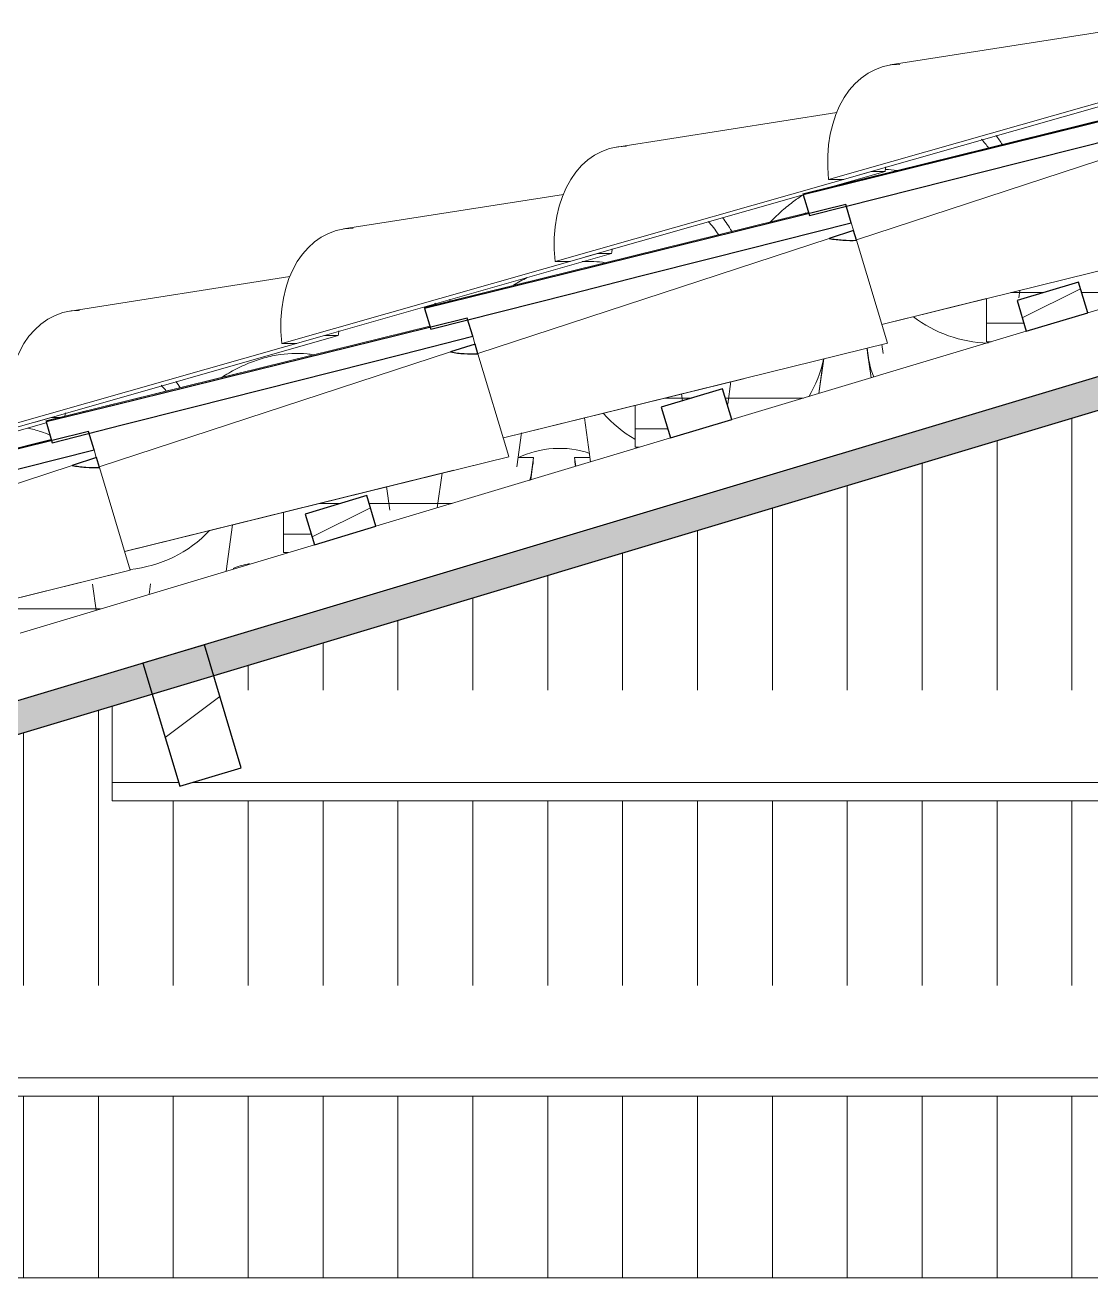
# Model space of a CAD drawing. Header units: millimetres. Extents: x -23833 to 62003, y -3000 to 6760.
# Drawn here: x -21419 to -20422, y 2575 to 3746 of the extents above; entities that cross this region are included whole.
import ezdxf

# ---------------------------------------------------------------- set-up
doc = ezdxf.new("R2010")
doc.units = ezdxf.units.MM
for name, color, linetype, lineweight in [('A-GENM', 13, 'Continuous', 9), ('A-GLAZ-CURT', 52, 'Continuous', 9), ('A-GLAZ-CWMG', 51, 'Continuous', 9), ('A-ROOF', 132, 'Continuous', 9), ('A-ROOF-PATT', 132, 'Continuous', 9)]:
    doc.layers.add(name, color=color, linetype=linetype, lineweight=lineweight)
pattern_1 = [(216.87, (-11821.27, 2369.08), (761.9991, 508.00136), [127, -1143]), (206.565, (-11668.87, 2292.88), (-254.0006, -253.9997), [283.981, -283.981]), (198.435, (-11668.87, 2165.88), (-507.99976, -254.0006), [160.644, -642.575])]

# ---------------------------------------------------------------- blocks, each defined once
blk = doc.blocks.new('Rectangular Mullion - Ripa-3919998-A')
at = {"layer": 'A-GLAZ-CWMG'}
for p, q in [((-21466.5, 3200.2), (-21452.4, 3200.2)), ((-21430, 3200.2), (-21348, 3200.2)), ((-21505.5, 3171.4), (-21505.5, 3190.5)), ((-21505.5, 3154.2), (-21505.5, 3171.4)), ((-21484, 3171.4), (-21505.5, 3171.4)), ((-21505.5, 3154.2), (-21501.2, 3154.2))]:
    blk.add_line(p, q, dxfattribs=at)
blk = doc.blocks.new('Rectangular Mullion - Ripa-3919999-A')
at = {"layer": 'A-GLAZ-CWMG'}
for p, q in [((-21143.7, 3298.8), (-21123.8, 3298.8)), ((-21097, 3298.8), (-21019.4, 3298.8)), ((-21177, 3270), (-21177, 3290.5)), ((-21177, 3252.8), (-21177, 3270)), ((-21151, 3270), (-21177, 3270)), ((-21177, 3252.8), (-21172.6, 3252.8))]:
    blk.add_line(p, q, dxfattribs=at)
blk = doc.blocks.new('Rectangular Mullion - Ripa-3920000-A')
at = {"layer": 'A-GLAZ-CWMG'}
for p, q in [((-20820.4, 3397.3), (-20795.2, 3397.3)), ((-20763.9, 3397.3), (-20690.8, 3397.3)), ((-20848.4, 3368.6), (-20848.4, 3390.4)), ((-20848.4, 3351.4), (-20848.4, 3368.6)), ((-20817.9, 3368.6), (-20848.4, 3368.6)), ((-20848.4, 3351.4), (-20844.1, 3351.4))]:
    blk.add_line(p, q, dxfattribs=at)
blk = doc.blocks.new('Rectangular Mullion - Ripa-3920001-A')
at = {"layer": 'A-GLAZ-CWMG'}
for p, q in [((-20497, 3495.9), (-20466.7, 3495.9)), ((-20430.9, 3495.9), (-20362.3, 3495.9)), ((-20519.8, 3467.2), (-20519.8, 3490.4)), ((-20519.8, 3449.9), (-20519.8, 3467.2)), ((-20484.9, 3467.2), (-20519.8, 3467.2)), ((-20519.8, 3449.9), (-20515.5, 3449.9))]:
    blk.add_line(p, q, dxfattribs=at)
blk = doc.blocks.new('Rectangular Mullion - Terça-3920163-A')
at = {"layer": 'A-GLAZ-CWMG'}
for p, q in [((-19319.7, 2761.9), (-22182.4, 2761.9)), ((-22257.1, 2744.7), (-19319.7, 2744.7))]:
    blk.add_line(p, q, dxfattribs=at)
blk = doc.blocks.new('Rectangular Mullion - Terça-3920164-A')
at = {"layer": 'A-GLAZ-CWMG'}
for p, q in [((-21337.1, 3037.9), (-21337.1, 3109.5)), ((-21337.1, 3020.7), (-21337.1, 3037.9)), ((-21274.9, 3037.9), (-21337.1, 3037.9)), ((-19319.7, 3037.9), (-21262.4, 3037.9)), ((-21337.1, 3020.7), (-19319.7, 3020.7))]:
    blk.add_line(p, q, dxfattribs=at)
blk = doc.blocks.new('Rectangular Mullion - Ripa-4315954-A')
at = {"layer": 'A-GLAZ-CWMG'}
h = blk.add_hatch(dxfattribs=at)
h.set_pattern_fill('FP_2', color=256, style=0, pattern_type=2)
h.set_pattern_definition(pattern_1)
h.paths.add_polyline_path([(-21148, 3260.2), (-21090.5, 3277.4), (-21099.2, 3306.1), (-21156.6, 3288.9), (-21148.2, 3260.9)])
at = {"layer": 'A-GLAZ-CWMG', "lineweight": 25}
for p, q in [((-21099.2, 3306.1), (-21156.6, 3288.9)), ((-21090.5, 3277.4), (-21099.2, 3306.1)), ((-21156.6, 3288.9), (-21148, 3260.2)), ((-21148, 3260.2), (-21090.5, 3277.4))]:
    blk.add_line(p, q, dxfattribs=at)
blk = doc.blocks.new('Rectangular Mullion - Ripa-4315955-A')
at = {"layer": 'A-GLAZ-CWMG', "lineweight": 25}
for p, q in [((-20766.5, 3405.9), (-20824, 3388.7)), ((-20757.9, 3377.2), (-20766.5, 3405.9)), ((-20824, 3388.7), (-20815.3, 3360)), ((-20815.3, 3360), (-20757.9, 3377.2))]:
    blk.add_line(p, q, dxfattribs=at)
blk = doc.blocks.new('Rectangular Mullion - Ripa-4315956-A')
at = {"layer": 'A-GLAZ-CWMG'}
h = blk.add_hatch(dxfattribs=at)
h.set_pattern_fill('FP_2', color=256, style=0, pattern_type=2)
h.set_pattern_definition(pattern_1)
h.paths.add_polyline_path([(-20482.7, 3459.8), (-20425.2, 3477), (-20433.8, 3505.8), (-20491.3, 3488.5), (-20485.9, 3470.6)])
at = {"layer": 'A-GLAZ-CWMG', "lineweight": 25}
for p, q in [((-20433.8, 3505.8), (-20491.3, 3488.5)), ((-20425.2, 3477), (-20433.8, 3505.8)), ((-20491.3, 3488.5), (-20482.7, 3459.8)), ((-20482.7, 3459.8), (-20425.2, 3477))]:
    blk.add_line(p, q, dxfattribs=at)
blk = doc.blocks.new('Rectangular Mullion - Caibro-3920096-A')
at = {"layer": 'A-GLAZ-CWMG'}
for p, q in [((-20425.2, 3477), (-20150, 3559.6)), ((-20757.9, 3377.2), (-20482.7, 3459.8)), ((-21090.5, 3277.4), (-20815.3, 3360)), ((-21423.2, 3177.6), (-21148, 3260.2))]:
    blk.add_line(p, q, dxfattribs=at)
blk = doc.blocks.new('Rectangular Mullion - Terça-4316052-A')
at = {"layer": 'A-GLAZ-CWMG'}
h = blk.add_hatch(dxfattribs=at)
h.set_pattern_fill('FP_2', color=256, style=0, pattern_type=2)
h.set_pattern_definition(pattern_1)
h.paths.add_polyline_path([(-21273.9, 3034.5), (-21216.4, 3051.7), (-21250.9, 3166.7), (-21308.4, 3149.4), (-21296.2, 3108.9)])
at = {"layer": 'A-GLAZ-CWMG', "lineweight": 25}
for p, q in [((-21250.9, 3166.7), (-21308.4, 3149.4)), ((-21216.4, 3051.7), (-21250.9, 3166.7)), ((-21308.4, 3149.4), (-21273.9, 3034.5)), ((-21273.9, 3034.5), (-21216.4, 3051.7))]:
    blk.add_line(p, q, dxfattribs=at)
blk = doc.blocks.new('COLONIAL BASE - COLONIAL BASE-V74-A')
at = {"layer": 'A-GLAZ-CURT'}
blk.add_ellipse((-21192, 3162.4), major_axis=(85.3, 0), ratio=0.957826, start_param=1.768348, end_param=1.955708, dxfattribs=at)
blk = doc.blocks.new('COLONIAL BASE - COLONIAL BASE-V76-A')
at = {"layer": 'A-GLAZ-CURT'}
for p, q in [((-20903.7, 3333.5), (-20904.9, 3341.7)), ((-20904.9, 3341.7), (-20890.5, 3341.7))]:
    blk.add_line(p, q, dxfattribs=at)
for centre, major_axis, start_param, end_param in [((-20919.1, 3268.6), (85.3, 0), 1.231376, 2.04273), ((-20787.6, 3348.9), (117.5, 0), 3.205466, 3.278999)]:
    blk.add_ellipse(centre, major_axis=major_axis, ratio=0.957826, start_param=start_param, end_param=end_param, dxfattribs=at)
blk = doc.blocks.new('COLONIAL BASE - COLONIAL BASE-V77-A')
at = {"layer": 'A-GLAZ-CURT'}
for p, q in [((-20957.6, 3341.7), (-20943.2, 3341.7)), ((-20943.2, 3341.7), (-20946, 3320.8)), ((-20944.1, 3333.4), (-20945.9, 3320.8)), ((-21302.6, 3213.8), (-21301.2, 3223.5))]:
    blk.add_line(p, q, dxfattribs=at)
blk.add_ellipse((-21060.5, 3348.9), major_axis=(117.5, 0), ratio=0.957826, start_param=6.026821, end_param=6.219312, dxfattribs=at)
blk = doc.blocks.new('COLONIAL BASE - COLONIAL BASE-V78-A')
at = {"layer": 'A-GLAZ-CURT'}
for p, q in [((-20627.7, 3416.3), (-20631.5, 3444)), ((-20627.8, 3416.2), (-20631.1, 3439.6))]:
    blk.add_line(p, q, dxfattribs=at)
blk.add_ellipse((-20514.7, 3455), major_axis=(117.5, 0), ratio=0.957826, start_param=3.240132, end_param=3.486623, dxfattribs=at)
blk = doc.blocks.new('COLONIAL BASE - COLONIAL BASE-V79-A')
at = {"layer": 'A-GLAZ-CURT'}
for p, q in [((-20672.2, 3434), (-20676.6, 3401.6)), ((-20672, 3434), (-20676.5, 3401.6)), ((-20889.9, 3337.6), (-20895.5, 3378.9)), ((-21033.3, 3294.6), (-21028.7, 3327.2))]:
    blk.add_line(p, q, dxfattribs=at)
for start_param, end_param in [(5.756352, 6.093839), (3.837664, 4.165603)]:
    blk.add_ellipse((-20787.6, 3455), major_axis=(117.5, 0), ratio=0.957826, start_param=start_param, end_param=end_param, dxfattribs=at)
blk = doc.blocks.new('COLONIAL BASE - COLONIAL BASE-V88-A')
at = {"layer": 'A-GLAZ-CURT'}
for p, q in [((-21394, 3358.4), (-21752.8, 3269.8)), ((-21320.2, 3236.3), (-21679.3, 3147.6))]:
    blk.add_line(p, q, dxfattribs=at)
blk = doc.blocks.new('COLONIAL BASE - COLONIAL BASE-V87-A')
at = {"layer": 'A-GLAZ-CURT'}
for p, q in [((-22101.6, 3146.1), (-22460.7, 3057.5)), ((-22027.9, 3024), (-22387, 2935.3))]:
    blk.add_line(p, q, dxfattribs=at)
blk = doc.blocks.new('COLONIAL BASE - COLONIAL BASE-V89-A')
at = {"layer": 'A-GLAZ-CURT'}
for p, q in [((-20686.3, 3570.7), (-21045.4, 3482.1)), ((-20612.5, 3448.6), (-20971.2, 3360))]:
    blk.add_line(p, q, dxfattribs=at)
blk = doc.blocks.new('COLONIAL BASE - COLONIAL BASE-V90-A')
at = {"layer": 'A-GLAZ-CURT'}
for p, q in [((-20332.7, 3676.8), (-20691.5, 3588.2)), ((-20258.6, 3554.8), (-20617.7, 3466.1))]:
    blk.add_line(p, q, dxfattribs=at)
blk = doc.blocks.new('COLONIAL BASE - COLONIAL BASE-V98-A')
at = {"layer": 'A-GLAZ-CURT'}
for p, q in [((-21394, 3358.4), (-21753, 3269.8)), ((-21753, 3269.8), (-21753, 3269.6)), ((-21320.2, 3236.3), (-21679.3, 3147.6))]:
    blk.add_line(p, q, dxfattribs=at)
blk = doc.blocks.new('COLONIAL BASE - COLONIAL BASE-V99-A')
at = {"layer": 'A-GLAZ-CURT', "lineweight": 25}
for p, q in [((-21354, 3348.9), (-21359.1, 3365.9)), ((-21351.8, 3341.7), (-21374.6, 3334.2)), ((-21349, 3332.5), (-21351.8, 3341.7)), ((-21752.8, 3268.8), (-21747, 3249.5))]:
    blk.add_line(p, q, dxfattribs=at)
at = {"layer": 'A-GLAZ-CURT'}
for p, q in [((-21351.9, 3341.9), (-21354, 3348.9)), ((-21703, 3226.8), (-21374.6, 3334.2)), ((-21320.2, 3236.4), (-21349, 3332.5)), ((-21320.2, 3236.3), (-21679.3, 3147.6))]:
    blk.add_line(p, q, dxfattribs=at)
at = {"layer": 'A-GLAZ-CURT', "lineweight": 25, "flags": 128}
for points in [[(-21359.1, 3365.9), (-21424.7, 3349.7), (-21490.3, 3333.5), (-21555.9, 3317.3), (-21621.5, 3301.2), (-21687.1, 3285), (-21752.8, 3268.8)], [(-21747, 3249.5), (-21681.5, 3266), (-21616, 3282.6), (-21550.5, 3299.2), (-21485, 3315.8), (-21419.5, 3332.3), (-21354, 3348.9)]]:
    blk.add_lwpolyline(points, dxfattribs=at)
at = {"layer": 'A-GLAZ-CURT', "lineweight": 25}
blk.add_open_spline([(-21374.6, 3334.2), (-21370.3, 3333.5), (-21361.9, 3332.5), (-21353.3, 3332.3), (-21349, 3332.5)], degree=3, dxfattribs=at)
blk = doc.blocks.new('COLONIAL BASE - COLONIAL BASE-V95-A')
at = {"layer": 'A-GLAZ-CURT'}
for p, q in [((-22101.6, 3146.1), (-22460.7, 3057.5)), ((-22460.7, 3057.5), (-22460.7, 3057.2)), ((-22027.9, 3024), (-22387, 2935.3))]:
    blk.add_line(p, q, dxfattribs=at)
blk = doc.blocks.new('COLONIAL BASE - COLONIAL BASE-V100-A')
at = {"layer": 'A-GLAZ-CURT', "lineweight": 25}
for p, q in [((-21000.1, 3455.1), (-21005.2, 3472)), ((-20997.9, 3447.8), (-21020.7, 3440.4)), ((-20995.2, 3438.6), (-20997.9, 3447.8)), ((-21398.9, 3375), (-21393.1, 3355.6))]:
    blk.add_line(p, q, dxfattribs=at)
at = {"layer": 'A-GLAZ-CURT'}
for p, q in [((-20998, 3448.1), (-21000.1, 3455.1)), ((-21349.2, 3332.9), (-21020.7, 3440.4)), ((-20966.4, 3342.6), (-20995.2, 3438.6)), ((-20966.3, 3342.5), (-21325.4, 3253.8))]:
    blk.add_line(p, q, dxfattribs=at)
at = {"layer": 'A-GLAZ-CURT', "lineweight": 25, "flags": 128}
for points in [[(-21005.2, 3472), (-21070.8, 3455.9), (-21136.4, 3439.7), (-21202.1, 3423.5), (-21267.7, 3407.3), (-21333.3, 3391.1), (-21398.9, 3375)], [(-21393.1, 3355.6), (-21327.6, 3372.2), (-21262.1, 3388.8), (-21196.6, 3405.3), (-21131.1, 3421.9), (-21065.6, 3438.5), (-21000.1, 3455.1)]]:
    blk.add_lwpolyline(points, dxfattribs=at)
at = {"layer": 'A-GLAZ-CURT', "lineweight": 25}
blk.add_open_spline([(-21020.7, 3440.4), (-21016.5, 3439.6), (-21008, 3438.6), (-20999.5, 3438.5), (-20995.2, 3438.6)], degree=3, dxfattribs=at)
blk = doc.blocks.new('COLONIAL BASE - COLONIAL BASE-V101-A')
at = {"layer": 'A-GLAZ-CURT'}
for p, q in [((-20686.3, 3570.7), (-21045.4, 3482.1)), ((-21045.4, 3482.1), (-21045.3, 3481.8)), ((-20612.5, 3448.6), (-20971.2, 3360))]:
    blk.add_line(p, q, dxfattribs=at)
blk = doc.blocks.new('COLONIAL BASE - COLONIAL BASE-V102-A')
at = {"layer": 'A-GLAZ-CURT', "lineweight": 25}
for p, q in [((-20646.3, 3561.2), (-20651.4, 3578.2)), ((-20644.1, 3554), (-20666.9, 3546.5)), ((-20641.3, 3544.8), (-20644.1, 3554)), ((-21045.1, 3481.1), (-21039.3, 3461.8))]:
    blk.add_line(p, q, dxfattribs=at)
at = {"layer": 'A-GLAZ-CURT'}
for p, q in [((-20644.2, 3554.3), (-20646.3, 3561.2)), ((-20995.3, 3439.1), (-20666.9, 3546.5)), ((-20612.5, 3448.7), (-20641.3, 3544.8)), ((-20612.5, 3448.6), (-20971.2, 3360))]:
    blk.add_line(p, q, dxfattribs=at)
at = {"layer": 'A-GLAZ-CURT', "lineweight": 25, "flags": 128}
for points in [[(-20651.4, 3578.2), (-20717, 3562), (-20782.6, 3545.8), (-20848.2, 3529.7), (-20913.8, 3513.5), (-20979.4, 3497.3), (-21045.1, 3481.1)], [(-21039.3, 3461.8), (-20973.8, 3478.3), (-20908.3, 3494.9), (-20842.8, 3511.5), (-20777.3, 3528.1), (-20711.8, 3544.6), (-20646.3, 3561.2)]]:
    blk.add_lwpolyline(points, dxfattribs=at)
at = {"layer": 'A-GLAZ-CURT', "lineweight": 25}
blk.add_open_spline([(-20666.9, 3546.5), (-20662.6, 3545.8), (-20654.2, 3544.8), (-20645.6, 3544.6), (-20641.3, 3544.8)], degree=3, dxfattribs=at)
blk = doc.blocks.new('COLONIAL BASE - COLONIAL BASE-V103-A')
at = {"layer": 'A-GLAZ-CURT'}
for p, q in [((-20332.7, 3676.8), (-20691.5, 3588.2)), ((-20691.5, 3588.2), (-20691.4, 3588)), ((-20258.6, 3554.8), (-20617.7, 3466.1))]:
    blk.add_line(p, q, dxfattribs=at)
blk = doc.blocks.new('COLONIAL BASE - COLONIAL BASE-V104-A')
at = {"layer": 'A-GLAZ-CURT', "lineweight": 25}
for p, q in [((-20297, 3682.8), (-20297.5, 3684.3)), ((-20292.4, 3667.4), (-20296.9, 3682.3)), ((-20290.2, 3660.1), (-20313, 3652.7)), ((-20287.5, 3651), (-20290.2, 3660.1)), ((-20691.2, 3587.3), (-20685.4, 3567.9))]:
    blk.add_line(p, q, dxfattribs=at)
at = {"layer": 'A-GLAZ-CURT'}
for p, q in [((-20290.3, 3660.4), (-20292.4, 3667.4)), ((-20641.5, 3545.2), (-20313, 3652.7)), ((-20258.7, 3554.9), (-20287.5, 3651)), ((-20258.6, 3554.8), (-20617.7, 3466.1))]:
    blk.add_line(p, q, dxfattribs=at)
at = {"layer": 'A-GLAZ-CURT', "lineweight": 25, "flags": 128}
for points in [[(-20297.5, 3684.3), (-20363.1, 3668.2), (-20428.7, 3652), (-20494.4, 3635.8), (-20560, 3619.6), (-20625.6, 3603.4), (-20691.2, 3587.3)], [(-20685.4, 3567.9), (-20619.9, 3584.5), (-20554.4, 3601.1), (-20488.9, 3617.6), (-20423.4, 3634.2), (-20357.9, 3650.8), (-20292.4, 3667.4)]]:
    blk.add_lwpolyline(points, dxfattribs=at)
at = {"layer": 'A-GLAZ-CURT', "lineweight": 25}
blk.add_open_spline([(-20313, 3652.7), (-20308.8, 3651.9), (-20300.3, 3650.9), (-20291.8, 3650.8), (-20287.5, 3651)], degree=3, dxfattribs=at)
blk = doc.blocks.new('Colonial cumeeira - hip-4041867-A')
at = {"layer": 'A-GENM', "color": 55}
for p, q in [((-20609.8, 3708.7), (-20404.2, 3740.9)), ((-20667.5, 3601.8), (-20371.9, 3685.8)), ((-20638.5, 3606), (-20359.2, 3685.8)), ((-20865.3, 3632), (-20659.8, 3664.2)), ((-20923.1, 3525.1), (-20627.5, 3609.2)), ((-20666, 3594.5), (-20614.7, 3609.2)), ((-20627.5, 3609.2), (-20614.7, 3609.2)), ((-20653.3, 3601.8), (-20667.5, 3601.8)), ((-20649.4, 3602.9), (-20649.4, 3602.9)), ((-21120.9, 3555.4), (-20915.3, 3587.6)), ((-20894.6, 3529.2), (-20691.2, 3587.3)), ((-21178.6, 3448.4), (-20883, 3532.5)), ((-21149.6, 3452.7), (-20870.3, 3532.5)), ((-20883, 3532.5), (-20870.3, 3532.5)), ((-20908.9, 3525.1), (-20923.1, 3525.1)), ((-21376.4, 3478.7), (-21170.9, 3510.9)), ((-21434.2, 3371.8), (-21138.6, 3455.8)), ((-21409.1, 3374.9), (-21125.8, 3455.8)), ((-21138.6, 3455.8), (-21125.8, 3455.8)), ((-21164.4, 3448.4), (-21178.6, 3448.4)), ((-21689.7, 3295.1), (-21394.1, 3379.2)), ((-21662.4, 3298.9), (-21398.7, 3374.2)), ((-21394.1, 3379.2), (-21386, 3379.2))]:
    blk.add_line(p, q, dxfattribs=at)
for centre, major_axis, start_param, end_param in [((-20583.5, 3594.4), (-33.8, 112.5), 6.078575, 7.585498), ((-20555.6, 3579.8), (-28.7, 95.8), 5.098939, 5.209346), ((-20839.1, 3517.8), (-33.8, 112.5), 6.078575, 7.585498), ((-20555.6, 3579.8), (-23.8, 79.5), 5.192979, 5.329398), ((-20555.6, 3579.8), (-23.8, 79.5), 0.938757, 0.996269), ((-20811.2, 3503.1), (-23.8, 79.5), 5.12794, 5.329398), ((-20811.2, 3503.1), (-28.7, 95.8), 5.046503, 5.209346), ((-21094.6, 3441.1), (-33.8, 112.5), 6.078575, 7.585498), ((-20811.2, 3503.1), (-23.8, 79.5), 0.938757, 0.996269), ((-21350.2, 3364.4), (-33.8, 112.5), 6.078575, 7.585498), ((-21066.7, 3426.5), (-23.8, 79.5), 5.316467, 5.329398), ((-21066.7, 3426.5), (-28.7, 95.8), 5.193983, 5.20821), ((-21066.7, 3426.5), (-23.8, 79.5), 0.938757, 0.996269), ((-21322.3, 3349.8), (-23.8, 79.5), 5.235517, 5.329398), ((-21322.3, 3349.8), (-28.7, 95.8), 5.131357, 5.209346), ((-21322.3, 3349.8), (-23.8, 79.5), 0.938757, 0.978485)]:
    blk.add_ellipse(centre, major_axis=major_axis, ratio=0.691714, start_param=start_param, end_param=end_param, dxfattribs=at)

msp = doc.modelspace()

# ---------------------------------------------------------------- hatches: boundary and pattern name
at = {"layer": 'A-ROOF-PATT'}
msp.add_hatch(color=256, dxfattribs=at).paths.add_polyline_path([(-23119.651, 2574.716), (-19319.651, 3714.716), (-19319.651, 3746.037), (-23119.651, 2606.037), (-23119.651, 2576.809)])
h = msp.add_hatch(dxfattribs=at)
h.set_pattern_fill('FP_3', color=256, style=0, pattern_type=2)
h.set_pattern_definition([(90, (0, 5622.11), (-70, 4e-15), [])])
h.paths.add_polyline_path([(-23119.651, 2574.716), (-22519.451, 2574.716), (-22519.451, 2754.776), (-23112.677, 2576.809)])
h.paths.add_polyline_path([(-19319.651, 2574.716), (-19319.651, 2744.685), (-22257.12, 2744.685), (-22257.12, 2833.475), (-22319.451, 2814.716), (-22319.451, 2574.716), (-19832.011, 2574.716)])
h.paths.add_polyline_path([(-3373.656, 2574.716), (-3799.651, 2702.515), (-3799.651, 2574.716), (-3484.448, 2574.716)])
h.paths.add_polyline_path([(-4792.253, 2574.716), (-3999.651, 2574.716), (-3999.651, 2670), (-5299.651, 2670), (-5299.651, 2574.716)])
h.paths.add_polyline_path([(-21507.636, 2848.13), (-19319.651, 2848.13), (-19319.651, 3020.685), (-21337.12, 3020.685), (-21337.12, 3109.475), (-22185.283, 2855.027), (-22183.214, 2848.13), (-21548.505, 2848.13)])
h.paths.add_polyline_path([(-21098.947, 3124.13), (-19319.651, 3124.13), (-19319.651, 3296.685), (-20417.12, 3296.685), (-20417.12, 3385.475), (-21242.296, 3137.923), (-21238.158, 3124.13), (-21139.816, 3124.13)])
h.paths.add_polyline_path([(-20077.224, 3400.13), (-19319.651, 3400.13), (-19319.651, 3572.685), (-19497.12, 3572.685), (-19497.12, 3661.475), (-20299.308, 3420.819), (-20293.101, 3400.13), (-20118.093, 3400.13)])
h.paths.add_polyline_path([(-20355.743, 3400.13), (-20356.777, 3403.578), (-20368.271, 3400.13), (-20363.307, 3400.13)])
h.paths.add_polyline_path([(-19410.686, 3676.13), (-19413.789, 3686.475), (-19448.271, 3676.13), (-19422.41, 3676.13)])
h.paths.add_polyline_path([(-19319.651, 3683.395), (-19319.651, 3714.716), (-19328.271, 3712.13)])

# ---------------------------------------------------------------- linework, layer by layer
at = {"layer": 'A-GLAZ-CURT'}
for p, q in [((-20332.655, 3676.841), (-20691.506, 3588.219)), ((-20404.176, 3659.178), (-20691.506, 3588.219)), ((-20686.263, 3570.746), (-21045.352, 3482.066)), ((-20686.263, 3570.746), (-21045.352, 3482.066)), ((-20688.576, 3570.537), (-20688.576, 3569.572)), ((-20258.639, 3554.773), (-20617.728, 3466.093)), ((-20489.742, 3491.091), (-20488.782, 3497.938)), ((-20519.814, 3490.274), (-20617.728, 3466.093)), ((-21040.11, 3464.592), (-21399.198, 3375.912)), ((-20612.486, 3448.619), (-20971.232, 3360.024)), ((-20616.424, 3439.089), (-20617.546, 3447.38)), ((-21399.198, 3375.912), (-21217.311, 3420.83)), ((-20747.047, 3415.388), (-20971.232, 3360.024)), ((-20761.687, 3391.58), (-20758.725, 3412.697)), ((-20804.988, 3401.176), (-20804.076, 3394.672)), ((-20954.471, 3364.686), (-20958.77, 3332.936)), ((-21393.956, 3358.438), (-21752.85, 3269.806)), ((-21017.723, 3329.774), (-21325.42, 3253.786)), ((-21080.606, 3314.568), (-21077.529, 3292.625)), ((-21224.606, 3278.779), (-21230.476, 3235.432)), ((-21293.639, 3261.634), (-21325.42, 3253.786)), ((-21320.178, 3236.312), (-21679.266, 3147.632)), ((-21355.594, 3223.464), (-21352.153, 3198.928))]:
    msp.add_line(p, q, dxfattribs=at)
for centre, start_param, end_param in [((-20514.72, 3561.164), 4.0366312, 4.68094422), ((-21333.35, 3348.856), 4.82265623, 5.548132)]:
    msp.add_ellipse(centre, major_axis=(117.5, 0), ratio=0.95782629, start_param=start_param, end_param=end_param, dxfattribs=at)
for points in [[(-20614.214, 3610.97), (-20610.634, 3610.849), (-20607.086, 3610.54), (-20603.579, 3610.034)], [(-20690.284, 3569.363), (-20689.716, 3569.76), (-20689.147, 3570.151), (-20688.576, 3570.537)], [(-20897.801, 3524.863), (-20890.489, 3525.315), (-20883.268, 3525.013), (-20876.231, 3523.886)], [(-20961.907, 3502.708), (-20957.734, 3505.378), (-20953.518, 3507.806), (-20949.275, 3509.997)]]:
    msp.add_open_spline(points, degree=3, dxfattribs=at)
for points, knots in [([(-20722.414, 3561.409), (-20719.044, 3564.931), (-20712.108, 3571.668), (-20701.664, 3580.268), (-20694.596, 3585.226), (-20691.246, 3587.402)], [-0.998778517, -0.998778517, -0.998778517, -0.998778517, -0.946428571, -0.892857143, -0.845406888, -0.845406888, -0.845406888, -0.845406888]), ([(-21234.705, 3416.645), (-21232.519, 3418.071), (-21225.498, 3422.407), (-21213.469, 3428.546), (-21198.635, 3434.11), (-21178.849, 3438.935), (-21162.339, 3439.669), (-21151.129, 3438.11), (-21149.369, 3437.809)], [-0.636435986, -0.636435986, -0.636435986, -0.636435986, -0.611111111, -0.555555556, -0.5, -0.444444444, -0.333333333, -0.312462232, -0.312462232, -0.312462232, -0.312462232]), ([(-21416.116, 3369.281), (-21411.923, 3368.47), (-21404.806, 3366.592), (-21397.97, 3363.798), (-21395.164, 3362.455)], [-0.86836553, -0.86836553, -0.86836553, -0.86836553, -0.75, -0.664399779, -0.664399779, -0.664399779, -0.664399779])]:
    msp.add_open_spline(points, degree=3, knots=knots, dxfattribs=at)
at = {"layer": 'A-ROOF', "lineweight": 25}
for p, q in [((-19319.651, 3746.037), (-23119.651, 2606.037)), ((-23119.651, 2574.716), (-19319.651, 3714.716))]:
    msp.add_line(p, q, dxfattribs=at)
at = {"layer": 'A-ROOF'}
msp.add_line((-22319.451, 2574.716), (-19319.651, 2574.716), dxfattribs=at)

# ---------------------------------------------------------------- block references
at = {"layer": 'A-GENM', "color": 7}
msp.add_blockref('Colonial cumeeira - hip-4041867-A', (0, 0), dxfattribs=at)
at = {"layer": 'A-GLAZ-CURT'}
for name, p in [('COLONIAL BASE - COLONIAL BASE-V104-A', (0, 0)), ('COLONIAL BASE - COLONIAL BASE-V90-A', (0, 0)), ('COLONIAL BASE - COLONIAL BASE-V90-A', (0, 0)), ('COLONIAL BASE - COLONIAL BASE-V90-A', (0, 0)), ('COLONIAL BASE - COLONIAL BASE-V90-A', (0, 0)), ('COLONIAL BASE - COLONIAL BASE-V90-A', (0, 0)), ('COLONIAL BASE - COLONIAL BASE-V90-A', (0, 0)), ('COLONIAL BASE - COLONIAL BASE-V90-A', (0, 0)), ('COLONIAL BASE - COLONIAL BASE-V90-A', (0, 0)), ('COLONIAL BASE - COLONIAL BASE-V90-A', (0, 0)), ('COLONIAL BASE - COLONIAL BASE-V90-A', (0, 0)), ('COLONIAL BASE - COLONIAL BASE-V90-A', (0, 0)), ('COLONIAL BASE - COLONIAL BASE-V90-A', (0, 0)), ('COLONIAL BASE - COLONIAL BASE-V90-A', (0, 0)), ('COLONIAL BASE - COLONIAL BASE-V90-A', (0, 0)), ('COLONIAL BASE - COLONIAL BASE-V90-A', (0, 0)), ('COLONIAL BASE - COLONIAL BASE-V90-A', (0, 0)), ('COLONIAL BASE - COLONIAL BASE-V90-A', (0, 0)), ('COLONIAL BASE - COLONIAL BASE-V90-A', (0, 0)), ('COLONIAL BASE - COLONIAL BASE-V90-A', (0, 0)), ('COLONIAL BASE - COLONIAL BASE-V90-A', (0, 0)), ('COLONIAL BASE - COLONIAL BASE-V103-A', (0, 0)), ('COLONIAL BASE - COLONIAL BASE-V102-A', (0, 0)), ('COLONIAL BASE - COLONIAL BASE-V89-A', (0, 0)), ('COLONIAL BASE - COLONIAL BASE-V89-A', (0, 0)), ('COLONIAL BASE - COLONIAL BASE-V89-A', (0, 0)), ('COLONIAL BASE - COLONIAL BASE-V89-A', (0, 0)), ('COLONIAL BASE - COLONIAL BASE-V89-A', (0, 0)), ('COLONIAL BASE - COLONIAL BASE-V89-A', (0, 0)), ('COLONIAL BASE - COLONIAL BASE-V89-A', (0, 0)), ('COLONIAL BASE - COLONIAL BASE-V89-A', (0, 0)), ('COLONIAL BASE - COLONIAL BASE-V89-A', (0, 0)), ('COLONIAL BASE - COLONIAL BASE-V89-A', (0, 0)), ('COLONIAL BASE - COLONIAL BASE-V89-A', (0, 0)), ('COLONIAL BASE - COLONIAL BASE-V89-A', (0, 0)), ('COLONIAL BASE - COLONIAL BASE-V89-A', (0, 0)), ('COLONIAL BASE - COLONIAL BASE-V89-A', (0, 0)), ('COLONIAL BASE - COLONIAL BASE-V89-A', (0, 0)), ('COLONIAL BASE - COLONIAL BASE-V89-A', (0, 0)), ('COLONIAL BASE - COLONIAL BASE-V89-A', (0, 0)), ('COLONIAL BASE - COLONIAL BASE-V89-A', (0, 0)), ('COLONIAL BASE - COLONIAL BASE-V89-A', (0, 0)), ('COLONIAL BASE - COLONIAL BASE-V89-A', (0, 0)), ('COLONIAL BASE - COLONIAL BASE-V89-A', (0, 0)), ('COLONIAL BASE - COLONIAL BASE-V101-A', (0, 0)), ('COLONIAL BASE - COLONIAL BASE-V100-A', (0, 0)), ('COLONIAL BASE - COLONIAL BASE-V87-A', (1061.538, 318.462)), ('COLONIAL BASE - COLONIAL BASE-V87-A', (1061.538, 318.462)), ('COLONIAL BASE - COLONIAL BASE-V87-A', (1061.538, 318.462)), ('COLONIAL BASE - COLONIAL BASE-V87-A', (1061.538, 318.462)), ('COLONIAL BASE - COLONIAL BASE-V87-A', (1061.538, 318.462)), ('COLONIAL BASE - COLONIAL BASE-V87-A', (1061.538, 318.462)), ('COLONIAL BASE - COLONIAL BASE-V87-A', (1061.538, 318.462)), ('COLONIAL BASE - COLONIAL BASE-V87-A', (1061.538, 318.462)), ('COLONIAL BASE - COLONIAL BASE-V87-A', (1061.538, 318.462)), ('COLONIAL BASE - COLONIAL BASE-V87-A', (1061.538, 318.462)), ('COLONIAL BASE - COLONIAL BASE-V87-A', (1061.538, 318.462)), ('COLONIAL BASE - COLONIAL BASE-V87-A', (1061.538, 318.462)), ('COLONIAL BASE - COLONIAL BASE-V87-A', (1061.538, 318.462)), ('COLONIAL BASE - COLONIAL BASE-V87-A', (1061.538, 318.462)), ('COLONIAL BASE - COLONIAL BASE-V87-A', (1061.538, 318.462)), ('COLONIAL BASE - COLONIAL BASE-V87-A', (1061.538, 318.462)), ('COLONIAL BASE - COLONIAL BASE-V87-A', (1061.538, 318.462)), ('COLONIAL BASE - COLONIAL BASE-V87-A', (1061.538, 318.462)), ('COLONIAL BASE - COLONIAL BASE-V87-A', (1061.538, 318.462)), ('COLONIAL BASE - COLONIAL BASE-V87-A', (1061.538, 318.462)), ('COLONIAL BASE - COLONIAL BASE-V87-A', (1061.538, 318.462)), ('COLONIAL BASE - COLONIAL BASE-V87-A', (1061.538, 318.462)), ('COLONIAL BASE - COLONIAL BASE-V87-A', (1061.538, 318.462)), ('COLONIAL BASE - COLONIAL BASE-V95-A', (1061.538, 318.462)), ('COLONIAL BASE - COLONIAL BASE-V78-A', (0, 0)), ('COLONIAL BASE - COLONIAL BASE-V79-A', (0, 0)), ('COLONIAL BASE - COLONIAL BASE-V99-A', (0, 0)), ('COLONIAL BASE - COLONIAL BASE-V98-A', (0, 0)), ('COLONIAL BASE - COLONIAL BASE-V88-A', (0, 0)), ('COLONIAL BASE - COLONIAL BASE-V88-A', (0, 0)), ('COLONIAL BASE - COLONIAL BASE-V88-A', (0, 0)), ('COLONIAL BASE - COLONIAL BASE-V88-A', (0, 0)), ('COLONIAL BASE - COLONIAL BASE-V88-A', (0, 0)), ('COLONIAL BASE - COLONIAL BASE-V88-A', (0, 0)), ('COLONIAL BASE - COLONIAL BASE-V88-A', (0, 0)), ('COLONIAL BASE - COLONIAL BASE-V88-A', (0, 0)), ('COLONIAL BASE - COLONIAL BASE-V88-A', (0, 0)), ('COLONIAL BASE - COLONIAL BASE-V88-A', (0, 0)), ('COLONIAL BASE - COLONIAL BASE-V88-A', (0, 0)), ('COLONIAL BASE - COLONIAL BASE-V88-A', (0, 0)), ('COLONIAL BASE - COLONIAL BASE-V88-A', (0, 0)), ('COLONIAL BASE - COLONIAL BASE-V88-A', (0, 0)), ('COLONIAL BASE - COLONIAL BASE-V88-A', (0, 0)), ('COLONIAL BASE - COLONIAL BASE-V88-A', (0, 0)), ('COLONIAL BASE - COLONIAL BASE-V88-A', (0, 0)), ('COLONIAL BASE - COLONIAL BASE-V88-A', (0, 0)), ('COLONIAL BASE - COLONIAL BASE-V88-A', (0, 0)), ('COLONIAL BASE - COLONIAL BASE-V88-A', (0, 0)), ('COLONIAL BASE - COLONIAL BASE-V88-A', (0, 0)), ('COLONIAL BASE - COLONIAL BASE-V88-A', (0, 0)), ('COLONIAL BASE - COLONIAL BASE-V88-A', (0, 0)), ('COLONIAL BASE - COLONIAL BASE-V88-A', (0, 0)), ('COLONIAL BASE - COLONIAL BASE-V76-A', (0, 0)), ('COLONIAL BASE - COLONIAL BASE-V77-A', (0, 0)), ('COLONIAL BASE - COLONIAL BASE-V74-A', (0, 0))]:
    msp.add_blockref(name, p, dxfattribs=at)
at = {"layer": 'A-GLAZ-CWMG'}
for name in ['Rectangular Mullion - Caibro-3920096-A', 'Rectangular Mullion - Ripa-4315956-A', 'Rectangular Mullion - Ripa-3920001-A', 'Rectangular Mullion - Ripa-3920000-A', 'Rectangular Mullion - Ripa-4315955-A', 'Rectangular Mullion - Ripa-4315954-A', 'Rectangular Mullion - Ripa-3919999-A', 'Rectangular Mullion - Ripa-3919998-A', 'Rectangular Mullion - Terça-4316052-A', 'Rectangular Mullion - Terça-3920164-A', 'Rectangular Mullion - Terça-3920163-A']:
    msp.add_blockref(name, (0, 0), dxfattribs=at)

doc.saveas('drawing.dxf')
